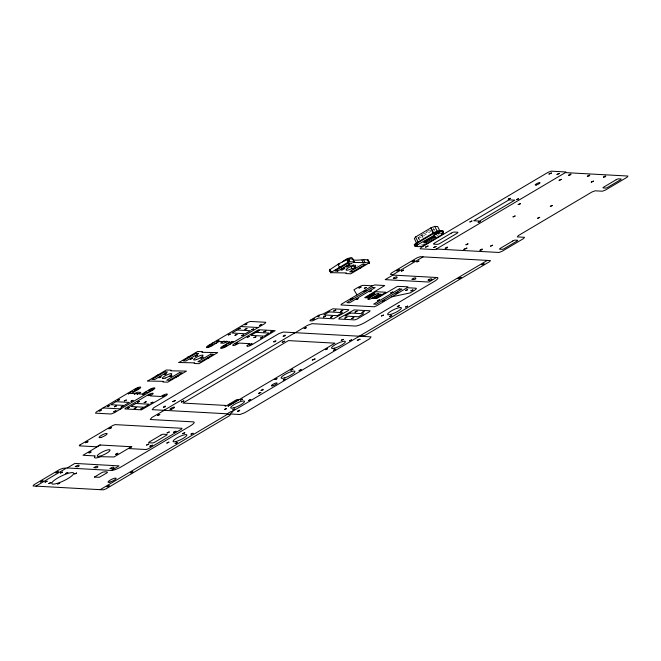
<?xml version="1.0" encoding="UTF-8"?>
<svg xmlns="http://www.w3.org/2000/svg" width="661" height="661" viewBox="0 0 661 661"><rect width="100%" height="100%" fill="white"/><g stroke="black" fill="none" stroke-linecap="round" stroke-linejoin="round"><path stroke-width="0.5" stroke-dasharray="3.31 2.48" d="M357.841 265.54L357.783 265.962M421.222 235.043L428.906 230.491M419.173 236.597L430.964 230.003M431.319 231.176L421.074 237.241L417.231 238.687M432.17 230.672L434.731 229.16M436.458 236.068L439.044 234.531M433.17 227.962L434.442 230.606M422.263 235.151L423.106 236.919M421.668 235.126L422.941 237.762M418.347 237.092L419.619 239.736M417.81 237.068L419.082 239.712M422.049 244.413A5.098 1.115 -25.7 0 1 421.445 244.669M420.297 245.099A5.098 1.115 -25.7 0 1 419.768 245.256M353.759 264.045A5.354 1.165 -25.7 0 1 352.949 264.673M351.115 263.326A5.354 1.165 -25.7 0 1 353.238 262.723M350.917 263.714A2.867 0.628 -25.7 0 1 351.726 264.309"/><path stroke-width="0.99" d="M416.372 246.379L416.488 245.628L418.058 244.487L437.871 233.267L437.954 231.606C442.399 229.425 445.621 232.87 441.011 235.184L424.692 244.851C422.362 247.701 410.035 247.04 416.951 243.355L433.889 233.333L437.954 231.606M437.871 233.267L438.441 231.482M438.235 233.176L438.879 231.391M441.788 234.688L442.027 233.44M438.565 233.11L439.259 231.342M354.197 261.789L348.628 261.888L330.69 272.671L346.438 272.96L345.951 273.596L350.784 273.778L369.449 262.764L353.709 262.425L354.197 261.789L352.842 258.98L348.248 258.748L337.969 264.293L329.484 269.961M438.846 233.077L439.301 230.78A5.098 1.115 -25.7 0 0 433.062 233.085L416.678 242.794A5.098 1.115 -25.7 0 0 414.72 245.338L416.57 246.413M439.102 233.069L442.49 233.259L442.994 231.532L442.73 230.97L439.301 230.78M442.366 234.242L443.448 232.102M442.49 233.259L443.242 231.565M442.853 233.688L443.514 231.912M442.581 234.044L443.407 231.639M442.903 233.548L443.506 231.755M442.746 233.854L443.308 232.325M352.842 258.98L352.354 259.616C356.081 261.359 365.128 258.476 367.863 260.219M440.028 231.367L437.714 226.558L434.822 226.401L430.922 227.838L433.236 232.647L430.972 227.847L415.612 236.944L414.34 238.53L416.653 243.339M369.499 297.913L364.682 297.648L384.743 285.544L374.729 284.941L372.391 285.808L341.663 304.002L340.936 304.961L374.118 306.787L376.456 305.919L407.176 287.725L407.911 286.775L397.476 286.362L376.993 298.326L372.176 298.061A3.189 0.694 -25.7 0 1 368.276 299.507A3.189 0.694 -25.7 0 1 369.499 297.913L374.622 294.88A3.189 0.694 -25.7 0 1 378.522 293.443A3.189 0.694 -25.7 0 1 377.299 295.029L372.176 298.061M565.378 172.604L565.874 171.967L551.208 171.158L548.085 172.314L421.098 247.52L420.115 248.792L434.781 249.602L436.343 249.023L565.378 172.604L627.95 176.049L626.975 177.322L605.468 190.054L602.345 191.211L595.123 190.814L592 191.971L518.265 235.638L517.29 236.911L524.512 237.307L523.537 238.58L502.03 251.32L498.915 252.469L436.343 249.023M337.911 264.714L338.68 264.177M339.779 264.094L338.944 264.053M350.834 265.929L351.892 268.614A2.231 0.487 -25.7 0 0 353.214 268.688A2.231 0.487 -25.7 0 0 355.75 267.184A2.231 0.487 -25.7 0 0 354.428 267.11L353.255 265.573M354.065 267.259L354.164 267.193A5.354 1.165 -25.7 0 0 353.114 265.582A5.354 1.165 -25.7 0 0 346.067 269.754A5.354 1.165 -25.7 0 0 351.933 268.515L352.049 268.457M232.333 411.431A2.57 0.562 -25.7 0 1 231.49 412.712L229.978 413.951L240.009 414.505L244.686 412.77L369.631 338.779L371.094 336.87L359.981 336.259L358.402 336.763L232.333 411.431A2.57 0.562 -25.7 0 0 229.698 412.241A2.57 0.562 -25.7 0 0 227.83 413.712L227.21 414.364L230.441 414.571L229.648 415.62L105.942 488.884L103.339 489.842L33.05 485.967L34.025 484.695L59.63 469.533L62.853 468.318L67.199 467.963L111.354 470.442A8.453 1.843 -25.7 0 0 122.566 466.038L189.137 426.618A8.453 1.843 -25.7 0 0 192.805 421.85L150.254 419.504L151.716 417.595L165.043 409.853L163.358 410.283L152.228 409.671L153.699 407.763L278.636 333.764L283.321 332.029L294.442 332.648L294.054 333.144L294.533 333.169L307.382 325.402L312.058 323.667L354.61 326.013A8.453 1.843 -25.7 0 0 366.31 321.684L432.872 282.264A8.453 1.843 -25.7 0 0 436.541 277.496L392.865 275.083L385.165 279.636L428.857 282.04L436.541 277.496M392.865 275.083L393.394 274.538L390.362 274.348L391.444 273.018L417.041 257.856L420.165 256.699L490.454 260.574L489.636 261.632L365.963 334.879C364.046 336.796 359.65 334.466 358.402 336.763M212.297 345.596A89.078 19.433 -25.7 0 1 216.271 343.166L216.354 343.117A90.119 19.656 -25.7 0 1 219.328 341.349L222.27 341.555L220.65 343.076L223.765 343.224L226.938 341.82L230.036 341.935A90.111 19.656 -25.7 0 1 227.037 343.703L226.946 343.753A89.078 19.433 -25.7 0 1 222.732 346.174A4.462 0.975 -25.7 0 0 221.022 348.397A4.462 0.975 -25.7 0 0 226.475 346.381L264.854 323.568L265.829 322.295L250.304 321.444L247.189 322.593L208.546 345.397A4.462 0.975 -25.7 0 0 206.835 347.62A4.462 0.975 -25.7 0 0 212.297 345.596M145.023 392.279L144.941 392.328A90.111 19.656 -25.7 0 1 141.958 394.096L139.05 393.915L140.743 392.394L137.695 392.204L134.348 393.625L131.258 393.51A90.119 19.656 -25.7 0 1 134.257 391.733L134.34 391.692A89.078 19.433 -25.7 0 1 138.562 389.271A4.462 0.975 -25.7 0 0 140.272 387.04A4.462 0.975 -25.7 0 0 134.811 389.065L96.44 411.877L95.465 413.15L110.982 414.001L114.105 412.852L152.741 390.048A4.462 0.975 -25.7 0 0 154.451 387.825A4.462 0.975 -25.7 0 0 148.998 389.841A89.078 19.433 -25.7 0 1 145.023 392.279L148.535 392.469M337.655 271.15L350.454 263.565L347.777 263.425L334.978 271.002L337.655 271.15L336.036 269.424M352.371 271.96L365.169 264.383L362.492 264.235L349.694 271.811L352.371 271.96L351.297 270.812M425.23 241.323L433.938 236.167M435.467 237.01L433.327 236.894L423.602 242.653L425.742 242.777L435.467 237.01L433.368 236.464M100.298 445.01L82.997 455.264L95.217 455.933L94.812 456.346A10.204 2.223 -25.7 0 0 100.869 456.685L114.039 456.974L131.349 446.72M35.991 486.132L65.794 468.484M164.928 409.77L294.17 333.227M393.303 274.513L423.106 256.865M67.199 467.963L74.883 463.411L119.03 465.889L111.354 470.442M365.483 297.69L375.902 291.716L385.991 292.245L376.192 298.285M367.227 297.789L373.878 293.848L374.952 293.905L368.293 297.847M373.382 298.128L380.034 294.186L381.108 294.244L374.448 298.185M100.224 489.669L227.318 414.397M360.245 335.672L487.331 260.401M391.816 296.822L410.151 292.897L414.042 290.592A4.792 1.049 -25.7 0 0 415.744 288.196L407.176 287.725M432.831 236.44L433.426 236.473M415.562 236.944L418.314 242.554M425.155 240.984L425.742 241.017L425.742 242.777M372.391 285.808L363.823 285.337A4.792 1.049 -25.7 0 0 357.841 287.494L353.949 289.799L357.031 294.905M240.53 326.534L258.195 327.509M295.574 332.706L358.84 336.193M212.751 342.976L216.271 343.166M226.946 343.753L230.466 343.951M130.828 391.494L134.34 391.692M164.49 410.341L227.756 413.827M103.099 407.936L120.756 408.903M414.579 245.785L416.248 246.33M414.48 245.669L416.174 246.239M414.472 245.512L416.166 246.123M414.538 245.322L416.215 245.983M414.678 245.099L416.323 245.818M414.893 244.851L416.488 245.628M415.182 244.578L416.703 245.421M415.546 244.289L416.967 245.206M415.959 243.983L417.281 244.975M416.43 243.669L417.636 244.744M418.058 244.487L416.678 242.794M434.376 234.82L433.062 233.085M433.889 233.333L434.822 234.564M434.467 233.027L435.26 234.333M422.924 244.694L423.362 245.561M434.822 226.401L437.516 232.011M367.962 259.814L369.416 262.814M368.012 260.07L369.367 262.88M367.946 260.145L369.218 263.02M367.764 260.294L369.111 263.095M363.55 259.575L364.897 262.376M361.988 260.153L363.343 262.954M348.43 258.74L349.776 261.541M348.248 258.748L349.603 261.558M348.14 258.773L349.487 261.574M348.017 258.806L349.363 261.607M347.884 258.848L349.231 261.649M347.736 258.889L349.091 261.698M347.587 258.947L348.934 261.756M347.43 259.013L348.785 261.814M347.281 259.079L348.628 261.888M347.124 259.153L348.471 261.963M346.818 259.31L348.173 262.12M337.969 264.293L339.316 267.102M329.922 269.324L331.268 272.125M329.682 269.481L331.037 272.291M329.583 269.564L330.93 272.365M330.847 272.439L329.5 269.63L330.83 272.762M329.352 269.82L330.723 272.737M435.062 232.73L435.706 234.11M435.665 232.449L436.161 233.903M436.268 232.193L436.607 233.713M424.098 244.091L424.246 245.107M436.855 231.97L437.053 233.54M437.417 231.771L437.475 233.391M442.73 230.97A5.098 1.115 -25.7 0 1 443.044 231.763M353.544 265.425A2.231 0.487 -25.7 0 1 350.636 266.383M342.547 261.896A5.42 1.182 -25.7 0 1 348.074 258.501A5.42 1.182 -25.7 0 1 352.139 257.997M344.794 260.864A3.189 0.694 -25.7 0 1 345.282 260.484M345.893 260.095A3.189 0.694 -25.7 0 1 346.604 259.699M347.356 259.343A3.189 0.694 -25.7 0 1 348.099 259.038M348.785 258.815A3.189 0.694 -25.7 0 1 349.363 258.682M333.755 310.992L335.821 310.059L333.755 310.992M355.023 312.116L357.08 311.182L355.023 312.116M377.439 300.829L379.505 299.896L377.439 300.829M401.442 271.076L403.499 270.142L401.442 271.076M158.979 377.778L161.044 376.844L158.979 377.778M190.219 359.278L192.277 358.345L190.219 359.278M463.898 249.412L466.881 248.082L463.898 249.412M172.794 401.648L175.545 400.442L172.794 401.648M157.715 415.405L159.772 414.505L157.715 415.405M94.498 477.052L99.241 477.308L106.942 472.871C109.586 471.491 102.992 471.524 101.827 472.59L94.498 477.052M458.172 278.686L461.138 277.397L458.172 278.686M147.692 381.009L163.432 381.347L162.945 381.984L167.778 382.165L186.452 371.102L170.695 370.813L171.191 370.177L166.357 369.995L147.725 380.951M178.933 362.509L194.673 362.848L194.177 363.484L199.011 363.666L217.684 352.602L201.936 352.313L202.423 351.677L197.589 351.495L178.933 362.509M232.779 409.927L234.837 409.035L232.779 409.927M568.6 175.248C571.666 175.562 572.038 172.323 568.6 175.248M130.473 472.755C133.53 473.078 133.919 469.831 130.473 472.755M340.737 311.331L342.786 310.472L340.737 311.331M362.005 312.455L364.054 311.595L362.005 312.455M390.775 292.897L392.824 292.038L390.775 292.897M85.426 442.738L87.921 441.697L85.426 442.738M396.831 270.87L399.327 269.828L396.831 270.87M106.933 486.686C109.858 487.091 110.461 483.753 106.933 486.686M48.856 483.488L50.897 482.646L48.856 483.488M74.594 473.954L76.602 473.069L74.594 473.954M57.697 483.968L59.705 483.075L57.697 483.968M99.092 410.952C101.811 411.398 102.546 408.126 99.092 410.952M75.304 466.559C80.411 467.98 80.493 462.84 75.304 466.559M107.677 406.391L109.685 405.499L107.677 406.391M114.37 406.755L116.394 405.928L114.37 406.755M117.608 400.5L119.616 399.616L117.608 400.5M113.816 411.762C116.534 412.208 117.27 408.936 113.816 411.762M108.991 428.774L111.445 427.684L108.991 428.774M121.054 407.126L123.062 406.234L121.054 407.126M124.301 400.872L126.334 400.045L124.301 400.872M128.308 393.857L130.754 392.774L128.308 393.857M94.027 467.591C99.125 469.013 99.216 463.873 94.027 467.591M134.447 394.039L136.141 393.345L134.447 394.039M127.548 408.168L129.556 407.275L127.548 408.168M130.994 401.244L133.001 400.351L130.994 401.244M137.124 394.179L138.793 393.444L137.124 394.179M134.241 408.531L136.249 407.647L134.241 408.531M137.48 402.285L139.488 401.392L137.48 402.285M142.487 394.642L144.941 393.559L142.487 394.642M115.692 454.314C118.311 454.743 119.013 451.595 115.692 454.314M156.252 375.902L158.26 375.018L156.252 375.902M110.09 468.475C115.204 469.897 115.278 464.757 110.09 468.475M140.933 408.903L142.966 408.077L140.933 408.903M144.172 402.648L146.18 401.764L144.172 402.648M148.18 395.642L150.634 394.551L148.18 395.642M164.135 374.68L166.142 373.796L164.135 374.68M150.865 403.02L152.898 402.194L150.865 403.02M169.819 376.654L171.827 375.762L169.819 376.654M162.366 396.418L164.845 395.41L162.366 396.418M175.892 376.985L177.925 376.159L175.892 376.985M187.484 357.403L189.492 356.519L187.484 357.403M163.366 407.201C165.977 407.63 166.679 404.482 163.366 407.201M146.61 445.051L148.733 444.118L146.61 445.051M195.375 356.18L197.383 355.296L195.375 356.18M149.931 446.274L152.385 445.192L149.931 446.274M201.06 358.155L203.059 357.262L201.06 358.155M181.378 402.012L183.832 400.93L181.378 402.012M167.093 432.922L169.216 431.988L167.093 432.922M207.133 358.485L209.14 357.601L207.133 358.485M216.378 341.696L218.832 340.613L216.378 341.696M166.869 443.052L168.877 442.159L166.869 443.052M173.488 432.327L175.942 431.236L173.488 432.327M222.517 341.877L224.211 341.183L222.517 341.877M228.318 334.937L230.325 334.053L228.318 334.937M225.194 342.018L226.863 341.283L225.194 342.018M175.165 443.506L177.173 442.622L175.165 443.506M182.742 433.649L184.75 432.757L182.742 433.649M230.557 342.481L233.011 341.398L230.557 342.481M235.01 335.309L237.01 334.416L235.01 335.309M238.249 329.054L240.257 328.17L238.249 329.054M244.719 324.7C247.445 325.154 248.181 321.874 244.719 324.7M235.275 344.059L237.762 343.042L235.275 344.059M191.037 434.103L193.07 433.277L191.037 434.103M241.695 335.672L243.727 334.846L241.695 335.672M244.942 329.426L246.95 328.534L244.942 329.426M247.214 337.292L249.222 336.408L247.214 337.292M251.634 329.789L253.659 328.963L251.634 329.789M247.09 345.711L246.925 346.05A4.148 0.901 -25.7 0 0 252.411 344.48L275.174 330.657L258.583 329.74L234.754 343.513A4.148 0.901 -25.7 0 0 232.746 345.389A4.148 0.901 -25.7 0 0 235.366 345.067L239.257 343.092L249.957 343.687L248.933 344.29A4.148 0.901 -25.7 0 0 247.09 345.711M249.461 344.835L251.915 343.753L249.461 344.835M259.442 325.509C262.161 325.964 262.896 322.684 259.442 325.509M253.907 337.664L255.939 336.837L253.907 337.664M257.154 331.409L259.162 330.525L257.154 331.409M224.509 409.432L226.541 408.605L224.509 409.432M260.599 338.027L262.607 337.143L260.599 338.027M263.838 331.781L265.871 330.954L263.838 331.781M229.921 404.358L231.598 403.615L229.921 404.358M270.531 332.144L272.539 331.26L270.531 332.144M240.381 400.029L242.413 399.203L240.381 400.029M237.497 411.282C240.108 411.712 240.811 408.564 237.497 411.282M273.712 341.844C276.323 342.274 277.033 339.126 273.712 341.844M248.676 400.483L250.684 399.599L248.676 400.483M283.189 336.234C285.8 336.664 286.502 333.516 283.189 336.234M282.255 342.266L284.709 341.183L282.255 342.266M258.616 393.444L260.839 392.452L258.616 393.444M274.943 379.563L276.951 378.67L274.943 379.563M312.446 319.627L314.115 318.891L312.446 319.627M339.258 267.515L341.291 266.689L339.258 267.515M283.247 380.017L285.271 379.191L283.247 380.017M317.561 316.594L319.238 315.859L317.561 316.594M290.823 370.16L292.831 369.268L290.823 370.16M323.551 316.999L325.584 316.173L323.551 316.999M299.119 370.614L301.152 369.788L299.119 370.614M330.508 317.379L332.516 316.495L330.508 317.379M312.306 360.047L315.016 358.948L312.306 360.047M358.906 268.597L360.914 267.713L358.906 268.597M358.989 287.981L360.997 287.089L358.989 287.981M344.819 318.123L346.851 317.297L344.819 318.123M356.072 299.582L358.08 298.698L356.072 299.582M364.343 288.27L366.376 287.444L364.343 288.27M333.681 350.148L335.714 349.322L333.681 350.148M364.029 291.402L366.062 290.576L364.029 291.402M351.776 318.503L353.784 317.619L351.776 318.503M341.258 340.283L343.266 339.399L341.258 340.283M369.383 291.699L371.416 290.873L369.383 291.699M349.553 340.745L351.586 339.919L349.553 340.745M357.312 340.316L360.022 339.217L357.312 340.316M393.32 278.207C398.434 279.628 398.517 274.489 393.32 278.207M382.835 301.061L384.834 300.168L382.835 301.061M396.146 293.178L398.153 292.286L396.146 293.178M412.208 261.748L414.662 260.665L412.208 261.748M389.717 316.437L391.725 315.553L389.717 316.437M405.557 290.543L407.589 289.716L405.557 290.543M412.051 279.239C417.149 280.661 417.24 275.521 412.051 279.239M410.911 290.84L412.918 289.948L410.911 290.84M433.583 247.561L436.037 246.479L433.583 247.561M405.59 307.035L407.597 306.15L405.59 307.035M428.113 280.124C433.186 281.569 433.112 276.472 428.113 280.124M445.217 248.296C448.051 248.767 448.811 245.355 445.217 248.296M469.905 221.914L471.913 221.022L469.905 221.914M465.955 244.777L467.963 243.892L465.955 244.777M480.01 250.213C482.844 250.684 483.604 247.272 480.01 250.213M508.292 199.176L510.325 198.35L508.292 199.176M481.762 264.681C484.596 265.152 485.356 261.739 481.762 264.681M516.58 199.639L518.588 198.746L516.58 199.639M518.174 204.613L520.43 203.695L518.174 204.613M513.06 216.882L515.068 215.99L513.06 216.882M548.961 174.033L551.448 173.025L548.961 174.033M537.682 218.237L539.69 217.345L537.682 218.237M559.14 180.346L561.371 179.362L559.14 180.346M587.356 176.247C590.19 176.71 590.951 173.306 587.356 176.247M591.256 182.122L593.479 181.131L591.256 182.122M603.419 177.131C606.211 177.611 606.922 174.24 603.419 177.131M65.761 473.466L67.794 472.648L65.761 473.466M261.095 390.37C263.756 390.791 264.383 387.652 261.103 390.354M45.097 482.076L47.105 481.2L45.097 482.076M397.302 306.572L399.318 305.762L397.302 306.572M60.465 472.979L62.465 472.103L60.465 472.979M88.946 452.818C91.433 453.33 92.342 450.1 88.946 452.818M235.052 401.31L236.737 400.64L235.052 401.31M425.577 247.098L428.022 246.049L425.577 247.098M325.402 349.669L327.402 348.81L325.402 349.669M304.209 328.608L306.208 327.757L304.209 328.608M40.478 481.894L42.924 480.853L40.478 481.894M55.838 472.797L58.292 471.838L55.838 472.797M350.735 299.268L352.734 298.417L350.735 299.268M478.209 222.352L480.208 221.501L478.209 222.352M490.594 246.107L492.594 245.256L490.594 246.107M416.868 261.888L418.859 261.037L416.868 261.888M557.016 174.446L559.462 173.405L557.016 174.446M550.316 206.348L552.53 205.406L550.316 206.348M381.447 315.941L383.446 315.107L381.447 315.941M310.356 320.18L309.91 320.792L312.289 320.924L318.726 317.966L333.491 318.776L348.124 310.637L348.851 309.679L332.797 308.794L323.345 313.876L318.751 315.214L310.356 320.18M80.031 444.894L79.303 445.845L96.696 446.803L99.77 444.985L131.878 446.753L128.812 448.571L146.205 449.53L148.543 448.662L181.312 429.253L182.048 428.303L115.146 424.618L112.808 425.486L80.031 444.894M125.375 408.291L124.888 408.928L141.479 409.837L165.316 396.071A4.148 0.901 -25.7 0 0 165.589 394.22L164.696 394.51A4.148 0.901 -25.7 0 0 161.838 395.873L160.813 396.484L150.105 395.889L152.972 393.865A4.148 0.901 -25.7 0 0 151.799 393.336A4.148 0.901 -25.7 0 0 147.651 395.096L125.375 408.291M238.993 399.533L227.971 406.218L335.011 343.166L288.444 340.605L182.965 403.078L225.566 405.424L225.029 406.052L225.831 406.102L236.564 399.74L238.993 399.533M339.432 318.065L338.705 319.015L354.759 319.899L357.097 319.04L369.383 311.761L370.119 310.802L354.065 309.918L339.432 318.065M164.771 371.812L151.972 379.389L154.641 379.538L167.448 371.953L164.771 371.812M196.003 353.313L183.204 360.889L185.881 361.038L198.68 353.453L196.003 353.313M115.989 401.681L110.866 404.714L124.251 405.449L129.374 402.417L115.989 401.681M237.043 329.988L231.92 333.02L245.297 333.764L250.42 330.731L237.043 329.988M179.486 372.622L166.688 380.199L169.365 380.348L182.163 372.771L179.486 372.622M210.727 354.122L197.92 361.699L200.597 361.848L213.404 354.271L210.727 354.122M135.869 403.466L130.746 406.498L144.123 407.234L149.246 404.202L135.869 403.466M255.939 332.351L250.816 335.383L264.202 336.119L269.324 333.086L255.939 332.351M451.133 233.201L434.748 242.901A2.553 0.554 -25.7 0 0 433.765 244.173L437.194 244.363A2.553 0.554 -25.7 0 0 440.309 243.207L456.693 233.507A2.553 0.554 -25.7 0 0 457.676 232.234L454.247 232.044A2.553 0.554 -25.7 0 0 451.133 233.201M509.061 199.829L473.73 220.757L479.514 221.071L514.845 200.143L509.061 199.829M329.013 311.901L323.898 314.933L337.275 315.669L342.398 312.636L329.013 311.901M372.507 287.469L346.901 302.639L349.578 302.779L375.184 287.618L372.507 287.469M350.28 313.025L345.158 316.057L358.543 316.793L363.666 313.76L350.28 313.025M399.269 288.948L373.663 304.11L376.34 304.258L401.946 289.097L399.269 288.948M160.854 435.12L149.593 441.788A1.917 0.421 -25.7 0 0 148.857 442.746L152.608 442.953A1.917 0.421 -25.7 0 0 154.947 442.085L166.208 435.409A1.917 0.421 -25.7 0 0 166.944 434.459L163.193 434.252A1.917 0.421 -25.7 0 0 160.854 435.12M512.771 240.968L500.484 248.247A1.917 0.421 -25.7 0 0 499.749 249.205L502.162 249.337A1.917 0.421 -25.7 0 0 504.5 248.47L516.786 241.191A1.917 0.421 -25.7 0 0 517.522 240.24L515.109 240.108A1.917 0.421 -25.7 0 0 512.771 240.968M616.209 179.709L603.923 186.989A1.917 0.421 -25.7 0 0 603.187 187.939L605.592 188.079A1.917 0.421 -25.7 0 0 607.93 187.212L620.225 179.932A1.917 0.421 -25.7 0 0 620.96 178.974L618.547 178.842A1.917 0.421 -25.7 0 0 616.209 179.709M176.231 441.449A7.651 1.669 -25.7 0 0 186.873 435.145A7.651 1.669 -25.7 0 0 176.735 438.036A7.651 1.669 -25.7 0 0 176.231 441.449M109.924 482.109A4.462 0.975 -25.7 0 0 116.138 478.432A4.462 0.975 -25.7 0 0 110.222 480.109A4.462 0.975 -25.7 0 0 109.924 482.109M56.838 483.48A12.113 2.644 -25.7 0 0 73.685 473.499A12.113 2.644 -25.7 0 0 57.631 478.068A12.113 2.644 -25.7 0 0 56.838 483.48M390.783 314.38A7.651 1.669 -25.7 0 0 401.425 308.076A7.651 1.669 -25.7 0 0 391.287 310.967A7.651 1.669 -25.7 0 0 390.783 314.38M536.286 184.997A2.677 0.587 -25.7 0 0 540.012 182.791A2.677 0.587 -25.7 0 0 536.459 183.808A2.677 0.587 -25.7 0 0 536.286 184.997M99.811 456.206A7.139 1.562 -25.7 0 0 110.073 450.356A7.139 1.562 -25.7 0 0 101.026 452.694A7.139 1.562 -25.7 0 0 99.811 456.206M100.943 437.442A4.462 0.975 -25.7 0 0 107.148 433.765A4.462 0.975 -25.7 0 0 101.232 435.45A4.462 0.975 -25.7 0 0 100.943 437.442M196.375 359.601A5.23 1.14 -25.7 0 0 203.01 355.312A5.23 1.14 -25.7 0 0 195.516 357.824A5.23 1.14 -25.7 0 0 196.375 359.601M165.143 378.1A5.23 1.14 -25.7 0 0 171.777 373.812A5.23 1.14 -25.7 0 0 164.283 376.324A5.23 1.14 -25.7 0 0 165.143 378.1M272.729 385.776A3.189 0.694 -25.7 0 0 277.157 383.149A3.189 0.694 -25.7 0 0 272.935 384.347A3.189 0.694 -25.7 0 0 272.729 385.776M171.025 409.366A2.553 0.554 -25.7 0 0 174.57 407.267A2.553 0.554 -25.7 0 0 171.191 408.225A2.553 0.554 -25.7 0 0 171.025 409.366M284.304 377.96A7.651 1.669 -25.7 0 0 294.955 371.656A7.651 1.669 -25.7 0 0 284.817 374.539A7.651 1.669 -25.7 0 0 284.304 377.96M233.87 407.829A7.651 1.669 -25.7 0 0 244.512 401.524A7.651 1.669 -25.7 0 0 234.374 404.416A7.651 1.669 -25.7 0 0 233.87 407.829M334.276 348.215A7.651 1.669 -25.7 0 0 345.339 341.96A7.651 1.669 -25.7 0 0 335.771 344.373A7.651 1.669 -25.7 0 0 334.276 348.215M149.601 391.056A2.611 0.57 -25.7 0 0 153.236 388.899A2.611 0.57 -25.7 0 0 149.774 389.891A2.611 0.57 -25.7 0 0 149.601 391.056M135.414 390.271A2.611 0.57 -25.7 0 0 139.05 388.123A2.611 0.57 -25.7 0 0 135.588 389.106A2.611 0.57 -25.7 0 0 135.414 390.271M223.335 347.389A2.611 0.57 -25.7 0 0 226.971 345.232A2.611 0.57 -25.7 0 0 223.509 346.215A2.611 0.57 -25.7 0 0 223.335 347.389M209.149 346.604A2.611 0.57 -25.7 0 0 212.784 344.447A2.611 0.57 -25.7 0 0 209.322 345.439A2.611 0.57 -25.7 0 0 209.149 346.604M347.149 266.821A2.231 0.487 -25.7 0 0 350.107 264.987A2.231 0.487 -25.7 0 0 346.992 265.962A2.231 0.487 -25.7 0 0 347.149 266.821M342.018 269.886A2.231 0.487 -25.7 0 0 344.885 268.052A2.231 0.487 -25.7 0 0 341.712 269.093A2.231 0.487 -25.7 0 0 342.018 269.886"/></g></svg>
